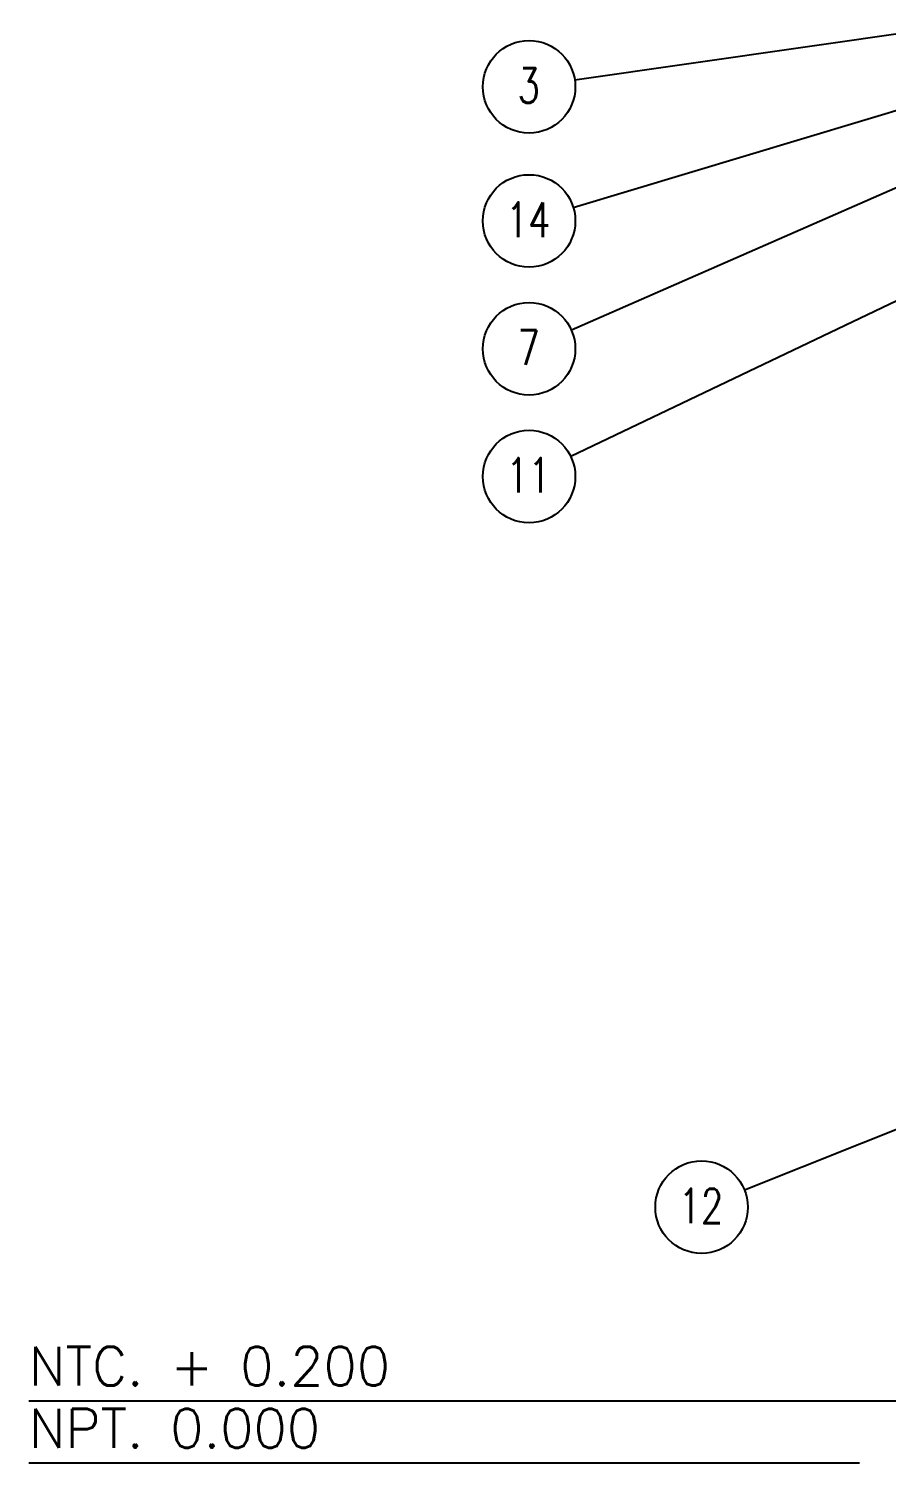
# Model space of a CAD drawing. Header units: millimetres. Extents: x 0 to 55611, y 0 to 32827.
# Drawn here: x 10541 to 13298, y 9544 to 14158 of the extents above; entities that cross this region are included whole.
import ezdxf

# ---------------------------------------------------------------- set-up
doc = ezdxf.new("R2010")
doc.units = ezdxf.units.MM
doc.header["$LTSCALE"] = 10
doc.linetypes.add('SLD-Continua', pattern=[0])
doc.layers.add('FIMSA-ACOTACIONES', color=7, linetype='SLD-Continua')
doc.layers.add('SLD-0_0', color=7, linetype='SLD-Continua')
doc.layers.add('TEXT', color=1, linetype='SLD-Continua', lineweight=25)
doc.styles.add('1', font='romans.shx', dxfattribs={"height": 125})
doc.styles.add('SLDTEXTSTYLE18', font='romans.shx', dxfattribs={"width": 0.75})
doc.dimstyles.new('50', dxfattribs={"dimscale": 0, "dimtxt": 125, "dimasz": 125, "dimexe": 125, "dimexo": 125, "dimgap": 50, "dimtad": 1, "dimdec": 0, "dimlfac": 49.861111, "dimzin": 1, "dimtxsty": '1', "dimcen": 2.5, "dimclrd": 1, "dimclre": 1, "dimadec": 0, "dimazin": 0, "dimtfac": 1, "dimtdec": 0, "dimtmove": 0, "dimatfit": 3, "dimfxl": 1, "dimtzin": 1, "dimarcsym": 0})

# ---------------------------------------------------------------- blocks, each defined once
blk = doc.blocks.new('SW_NOTE_0_84')
at = {"layer": 'FIMSA-ACOTACIONES', "color": 0}
blk.add_circle((-147.2, -21.1), 148.7, dxfattribs=at)
at = {"layer": 'FIMSA-ACOTACIONES', "color": 0, "insert": (-148.3, 38.3), "char_height": 111.1, "attachment_point": 2, "style": 'SLDTEXTSTYLE18'}
blk.add_mtext('3', dxfattribs=at)
blk = doc.blocks.new('SW_NOTE_0_85')
at = {"layer": 'FIMSA-ACOTACIONES', "color": 0}
blk.add_circle((-134.2, -64.1), 148.7, dxfattribs=at)
at = {"layer": 'FIMSA-ACOTACIONES', "color": 0, "insert": (-136.4, -4.6), "char_height": 111.12, "attachment_point": 2, "style": 'SLDTEXTSTYLE18'}
blk.add_mtext('11', dxfattribs=at)
blk = doc.blocks.new('SW_NOTE_0_86')
at = {"layer": 'FIMSA-ACOTACIONES', "color": 0}
blk.add_circle((-138.1, -55), 148.7, dxfattribs=at)
at = {"layer": 'FIMSA-ACOTACIONES', "color": 0, "insert": (-140.4, 4.4), "char_height": 111.12, "attachment_point": 2, "style": 'SLDTEXTSTYLE18'}
blk.add_mtext('12', dxfattribs=at)
blk = doc.blocks.new('SW_NOTE_0_90')
at = {"layer": 'FIMSA-ACOTACIONES', "color": 0}
blk.add_circle((-142.4, -42.7), 148.7, dxfattribs=at)
at = {"layer": 'FIMSA-ACOTACIONES', "color": 0, "insert": (-144.7, 16.7), "char_height": 111.12, "attachment_point": 2, "style": 'SLDTEXTSTYLE18'}
blk.add_mtext('14', dxfattribs=at)
blk = doc.blocks.new('SW_NOTE_0_93')
at = {"layer": 'SLD-0_0', "color": 0}
blk.add_circle((-136.2, -59.7), 148.7, dxfattribs=at)
at = {"layer": 'SLD-0_0', "color": 0, "insert": (-137.3, -0.2), "char_height": 111.1, "attachment_point": 2, "style": 'SLDTEXTSTYLE18'}
blk.add_mtext('7', dxfattribs=at)

msp = doc.modelspace()

# ---------------------------------------------------------------- linework, layer by layer
at = {"layer": 'TEXT'}
for p, q in [((13697.4, 9744.4), (10541.3, 9744.4)), ((13212.8, 9544.4), (10541.3, 9544.4))]:
    msp.add_line(p, q, dxfattribs=at)

# ---------------------------------------------------------------- block references
at = {"layer": 'FIMSA-ACOTACIONES'}
for name, p in [('SW_NOTE_0_84', (12297.1, 13991.9)), ('SW_NOTE_0_90', (12292.3, 13582)), ('SW_NOTE_0_85', (12284.1, 12781.5)), ('SW_NOTE_0_86', (12842.8, 10423.1))]:
    msp.add_blockref(name, p, dxfattribs=at)
at = {"layer": 'SLD-0_0'}
msp.add_blockref('SW_NOTE_0_93', (12286.1, 13188), dxfattribs=at)

# ---------------------------------------------------------------- texts
at = {"style": '1'}
for s, p in [('NTC. + 0.200', (10541.3, 9794.4)), ('NPT. 0.000', (10541.3, 9594.4))]:
    msp.add_text(s, height=125, dxfattribs=at).set_placement(p)

# ---------------------------------------------------------------- leaders
for points in [[(13517.9, 14167.2), (12297.1, 13991.9)], [(13594.4, 13972.7), (12292.3, 13582)], [(13826.1, 13862.9), (12286.1, 13188)], [(13948.5, 13576.9), (12284.1, 12781.5)], [(13948.5, 10863.6), (12842.8, 10423.1)]]:
    msp.add_leader(points, dimstyle='50', override={"dimscale": 1, "dimlfac": 1})

doc.saveas('drawing.dxf')
